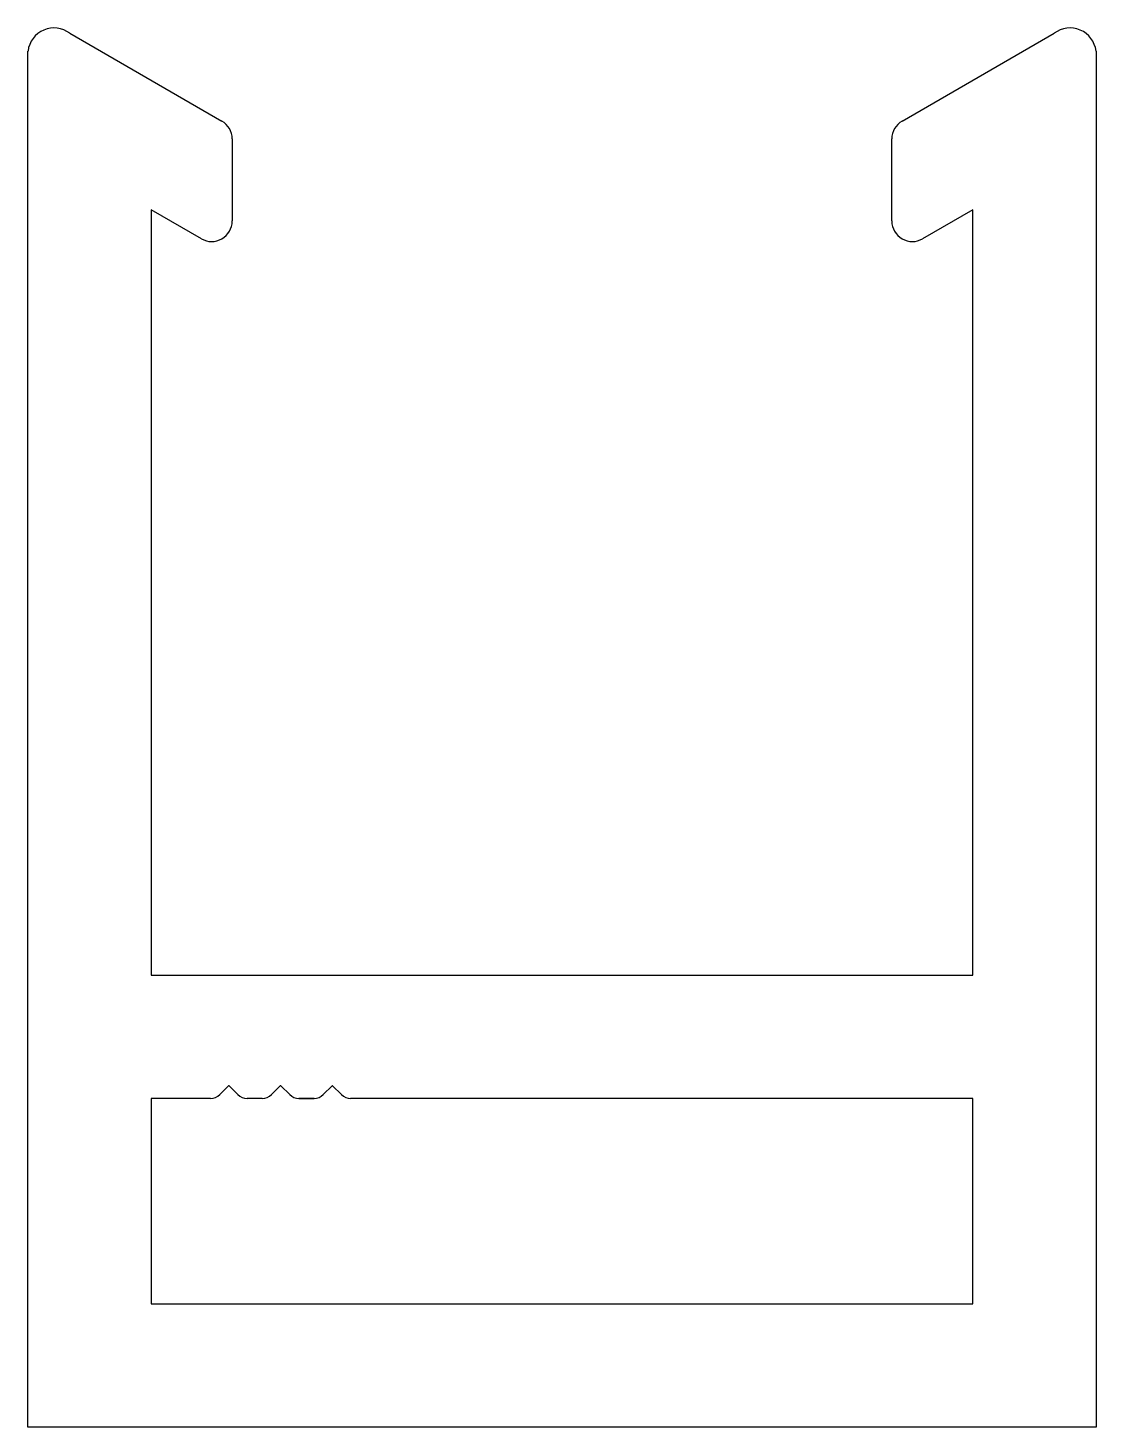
# Model space of a CAD drawing. Extents: x -10.5 to 10.1, y 3.7 to 30.7.
import ezdxf

# ---------------------------------------------------------------- set-up
doc = ezdxf.new("R2010")
doc.units = 0
doc.layers.get('0').update_dxf_attribs({"linetype": 'CONTINUOUS'})

msp = doc.modelspace()

# ---------------------------------------------------------------- linework, layer by layer
for p, q in [((-9.687, 30.598), (-6.747, 28.901)), ((6.395, 28.901), (9.335, 30.598)), ((-10.495, 3.664), (-10.495, 30.254)), ((10.143, 30.254), (10.143, 3.664)), ((-6.549, 28.557), (-6.549, 26.97)), ((6.197, 26.97), (6.197, 28.557)), ((-7.144, 26.626), (-8.113, 27.186)), ((-8.113, 27.186), (-8.113, 12.395)), ((7.762, 27.186), (6.792, 26.626)), ((7.762, 12.395), (7.762, 27.186)), ((-8.113, 12.395), (7.762, 12.395)), ((10.143, 3.664), (-10.495, 3.664))]:
    msp.add_line(p, q)
at = {"linetype": 'CONTINUOUS'}
for p, q in [((-6.967, 10.014), (-8.113, 10.014)), ((-8.113, 10.014), (-8.113, 6.045)), ((-6.967, 10.014), (-6.967, 10.014)), ((-6.619, 10.258), (-6.79, 10.087)), ((-6.437, 10.087), (-6.608, 10.258)), ((-5.967, 10.014), (-6.26, 10.014)), ((-5.619, 10.258), (-5.79, 10.087)), ((-5.437, 10.087), (-5.608, 10.258)), ((-4.967, 10.014), (-5.26, 10.014)), ((-5.26, 10.014), (-4.967, 10.014)), ((-4.967, 10.014), (-5.26, 10.014)), ((-5.26, 10.014), (-4.967, 10.014)), ((-4.967, 10.014), (-5.26, 10.014)), ((-4.619, 10.258), (-4.79, 10.087)), ((-4.437, 10.087), (-4.608, 10.258)), ((7.762, 10.014), (-4.26, 10.014)), ((-4.26, 10.014), (-4.26, 10.014)), ((-4.26, 10.014), (-4.26, 10.014)), ((7.762, 6.045), (7.762, 10.014)), ((-8.113, 6.045), (7.762, 6.045))]:
    msp.add_line(p, q, dxfattribs=at)
for centre, radius, start, end in [((-9.991, 30.193), 0.507, 53.0438, 173.0438), ((9.64, 30.193), 0.507, 6.9562, 126.9562), ((-6.946, 28.557), 0.397, 0, 60), ((6.594, 28.557), 0.397, 120, 180), ((-6.946, 26.97), 0.397, 240, 0), ((6.594, 26.97), 0.397, 180, 300)]:
    msp.add_arc(centre, radius, start, end)
for centre, radius, start, end in [((-6.967, 10.264), 0.25, 270, 315), ((-6.614, 10.252), 0.008, 45, 135), ((-6.26, 10.264), 0.25, 225, 270), ((-5.967, 10.264), 0.25, 270, 315), ((-5.614, 10.252), 0.008, 45, 135), ((-5.26, 10.264), 0.25, 225, 270), ((-4.967, 10.264), 0.25, 270, 315), ((-4.614, 10.252), 0.008, 45, 135), ((-4.26, 10.264), 0.25, 225, 270)]:
    msp.add_arc(centre, radius, start, end, dxfattribs=at)

doc.saveas('drawing.dxf')
